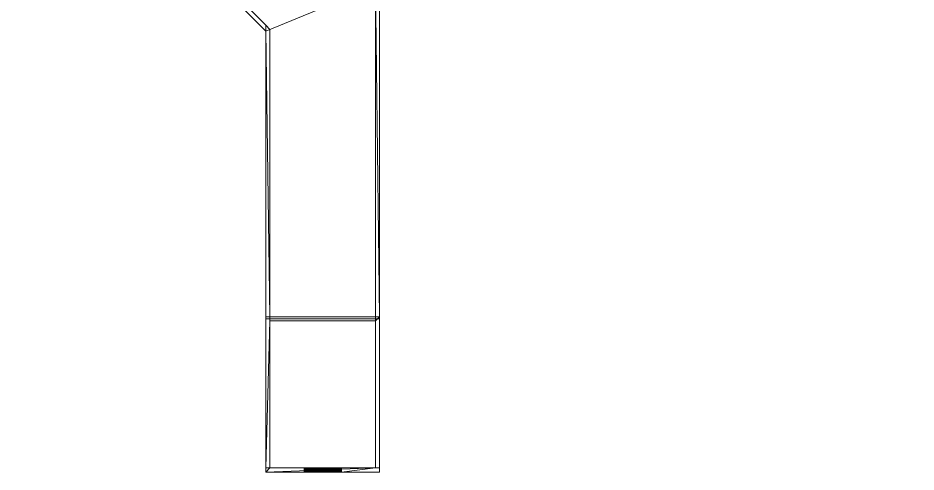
# Model space of a CAD drawing. Header units: metres. Extents: x -150801 to 1016817, y -66838 to 268038.
# Drawn here: x -150801 to -107466, y 126325 to 148219 of the extents above; entities that cross this region are included whole.
import ezdxf

# ---------------------------------------------------------------- set-up
doc = ezdxf.new("R2010")
doc.units = ezdxf.units.M
for name, color, linetype, lineweight in [('A-DOOR', 31, 'Continuous', 9), ('A-DOOR-FRAM', 31, 'Continuous', 9), ('A-FLOR', 192, 'Continuous', 9), ('A-WALL', 113, 'Continuous', 9)]:
    doc.layers.add(name, color=color, linetype=linetype, lineweight=lineweight)

# ---------------------------------------------------------------- blocks, each defined once
blk = doc.blocks.new('M_Door-Passage-Double-Flush - 1700 x 2000mm-369312-_3D_')
at = {"layer": 'A-DOOR'}
mesh = blk.add_polyface(dxfattribs=at)
corners = [(1.5875, 82.95, 2000), (850, 82.95, 2000), (850, 82.95), (1.5875, 82.95), (-1.5875, 82.95), (-850, 82.95), (-850, 82.95, 2000), (-1.5875, 82.95, 2000)]
mesh.append_faces([[corners[k] for k in face] for face in [(2, 3, 0, 1), (7, 4, 5, 6)]])
mesh = blk.add_polyface(dxfattribs=at)
corners = [(-850, 36.35, 2000), (-1.5875, 36.35, 2000), (-1.5875, 82.95, 2000), (-850, 82.95, 2000)]
mesh.append_faces([[corners[k] for k in face] for face in [(0, 1, 2, 3)]])
mesh = blk.add_polyface(dxfattribs=at)
corners = [(-850, 36.35), (-850, 36.35, 2000), (-850, 82.95, 2000), (-850, 82.95)]
mesh.append_faces([[corners[k] for k in face] for face in [(3, 0, 1, 2)]])
mesh = blk.add_polyface(dxfattribs=at)
corners = [(-1.5875, 36.35), (-850, 36.35), (-850, 82.95), (-1.5875, 82.95)]
mesh.append_faces([[corners[k] for k in face] for face in [(0, 1, 2, 3)]])
mesh = blk.add_polyface(dxfattribs=at)
corners = [(1.5875, 36.35, 2000), (1.5875, 36.35), (850, 36.35), (850, 36.35, 2000), (-1.5875, 36.35), (-1.5875, 36.35, 2000), (-850, 36.35, 2000), (-850, 36.35)]
mesh.append_faces([[corners[k] for k in face] for face in [(3, 0, 1, 2), (4, 5, 6, 7)]])
mesh = blk.add_polyface(dxfattribs=at)
corners = [(-1.5875, 36.35, 2000), (-1.5875, 36.35), (-1.5875, 82.95), (-1.5875, 82.95, 2000)]
mesh.append_faces([[corners[k] for k in face] for face in [(3, 0, 1, 2)]])
mesh = blk.add_polyface(dxfattribs=at)
corners = [(1.5875, 36.35), (1.5875, 36.35, 2000), (1.5875, 82.95, 2000), (1.5875, 82.95)]
mesh.append_faces([[corners[k] for k in face] for face in [(3, 0, 1, 2)]])
mesh = blk.add_polyface(dxfattribs=at)
corners = [(850, 36.35), (1.5875, 36.35), (1.5875, 82.95), (850, 82.95)]
mesh.append_faces([[corners[k] for k in face] for face in [(0, 1, 2, 3)]])
mesh = blk.add_polyface(dxfattribs=at)
corners = [(1.5875, 36.35, 2000), (850, 36.35, 2000), (850, 82.95, 2000), (1.5875, 82.95, 2000)]
mesh.append_faces([[corners[k] for k in face] for face in [(0, 1, 2, 3)]])
mesh = blk.add_polyface(dxfattribs=at)
corners = [(850, 36.35, 2000), (850, 36.35), (850, 82.95), (850, 82.95, 2000)]
mesh.append_faces([[corners[k] for k in face] for face in [(3, 0, 1, 2)]])
at = {"layer": 'A-DOOR-FRAM'}
mesh = blk.add_polyface(dxfattribs=at)
corners = [(900, 81.35), (850, 81.35), (850, 81.35, 2000), (-850, 81.35, 2000), (-850, 81.35), (-900, 81.35), (-900, 81.35, 2100), (900, 81.35, 2100)]
mesh.append_faces([[corners[k] for k in face] for face in [(2, 3, 6, 7)]], dxfattribs={"vtx1": -1, "vtx3": -1})
mesh.append_faces([[corners[k] for k in face] for face in [(0, 1, 2, 7)]], dxfattribs={"vtx2": -1})
mesh.append_faces([[corners[k] for k in face] for face in [(3, 4, 5, 6)]], dxfattribs={"vtx3": -1})
mesh = blk.add_polyface(dxfattribs=at)
corners = [(-900, 81.35), (-850, 81.35), (-850, 31.5875), (-834.125, 31.5875), (-834.125, -19.4375), (-850, -19.4375), (-850, -68.65), (-900, -68.65)]
mesh.append_faces([[corners[k] for k in face] for face in [(2, 7, 0, 1), (7, 5, 6)]], dxfattribs={"vtx0": -1})
mesh.append_faces([[corners[k] for k in face] for face in [(4, 5, 3)]], dxfattribs={"vtx1": -1})
mesh.append_faces([[corners[k] for k in face] for face in [(2, 3, 5, 7)]], dxfattribs={"vtx1": -1, "vtx2": -1, "vtx3": -1})
mesh = blk.add_polyface(dxfattribs=at)
corners = [(-900, 81.35, 2100), (-900, 81.35), (-900, -68.65), (-900, -68.65, 2100)]
mesh.append_faces([[corners[k] for k in face] for face in [(2, 3, 0, 1)]])
mesh = blk.add_polyface(dxfattribs=at)
corners = [(900, -68.65, 2100), (900, 81.35, 2100), (-900, 81.35, 2100), (-900, -68.65, 2100)]
mesh.append_faces([[corners[k] for k in face] for face in [(3, 0, 1, 2)]])
mesh = blk.add_polyface(dxfattribs=at)
corners = [(850, 81.35, 2000), (850, 31.5875, 2000), (-850, 31.5875, 2000), (-850, 81.35, 2000)]
mesh.append_faces([[corners[k] for k in face] for face in [(3, 0, 1, 2)]])
mesh = blk.add_polyface(dxfattribs=at)
corners = [(-850, 81.35), (-850, 81.35, 2000), (-850, 31.5875, 2000), (-850, 31.5875)]
mesh.append_faces([[corners[k] for k in face] for face in [(0, 1, 2, 3)]])
mesh = blk.add_polyface(dxfattribs=at)
corners = [(850, 31.5875), (834.125, 31.5875), (834.125, 31.5875, 1984.125), (-834.125, 31.5875, 1984.125), (-834.125, 31.5875), (-850, 31.5875), (-850, 31.5875, 2000), (850, 31.5875, 2000)]
mesh.append_faces([[corners[k] for k in face] for face in [(2, 3, 6, 7)]], dxfattribs={"vtx1": -1, "vtx3": -1})
mesh.append_faces([[corners[k] for k in face] for face in [(0, 1, 2, 7)]], dxfattribs={"vtx2": -1})
mesh.append_faces([[corners[k] for k in face] for face in [(3, 4, 5, 6)]], dxfattribs={"vtx3": -1})
mesh = blk.add_polyface(dxfattribs=at)
corners = [(834.125, -19.4375, 1984.125), (-834.125, -19.4375, 1984.125), (-834.125, 31.5875, 1984.125), (834.125, 31.5875, 1984.125)]
mesh.append_faces([[corners[k] for k in face] for face in [(2, 3, 0, 1)]])
mesh = blk.add_polyface(dxfattribs=at)
corners = [(-834.125, -19.4375, 1984.125), (-834.125, -19.4375), (-834.125, 31.5875), (-834.125, 31.5875, 1984.125)]
mesh.append_faces([[corners[k] for k in face] for face in [(2, 3, 0, 1)]])
mesh = blk.add_polyface(dxfattribs=at)
corners = [(850, 31.5875), (850, 81.35), (900, 81.35), (900, -68.65), (850, -68.65), (850, -19.4375), (834.125, -19.4375), (834.125, 31.5875)]
mesh.append_faces([[corners[k] for k in face] for face in [(7, 5, 6)]], dxfattribs={"vtx0": -1})
mesh.append_faces([[corners[k] for k in face] for face in [(5, 7, 0, 3)]], dxfattribs={"vtx0": -1, "vtx2": -1, "vtx3": -1})
mesh.append_faces([[corners[k] for k in face] for face in [(2, 3, 0, 1), (4, 5, 3)]], dxfattribs={"vtx1": -1})
mesh = blk.add_polyface(dxfattribs=at)
corners = [(834.125, 31.5875), (834.125, -19.4375), (834.125, -19.4375, 1984.125), (834.125, 31.5875, 1984.125)]
mesh.append_faces([[corners[k] for k in face] for face in [(3, 0, 1, 2)]])
mesh = blk.add_polyface(dxfattribs=at)
corners = [(850, 81.35), (850, 31.5875), (850, 31.5875, 2000), (850, 81.35, 2000)]
mesh.append_faces([[corners[k] for k in face] for face in [(0, 1, 2, 3)]])
mesh = blk.add_polyface(dxfattribs=at)
corners = [(900, -68.65), (900, 81.35), (900, 81.35, 2100), (900, -68.65, 2100)]
mesh.append_faces([[corners[k] for k in face] for face in [(3, 0, 1, 2)]])
mesh = blk.add_polyface(dxfattribs=at)
corners = [(850, -68.65), (900, -68.65), (900, -68.65, 2100), (-900, -68.65, 2100), (-900, -68.65), (-850, -68.65), (-850, -68.65, 2000), (850, -68.65, 2000)]
mesh.append_faces([[corners[k] for k in face] for face in [(6, 7, 2, 3)]], dxfattribs={"vtx1": -1, "vtx3": -1})
mesh.append_faces([[corners[k] for k in face] for face in [(4, 5, 6, 3)]], dxfattribs={"vtx2": -1})
mesh.append_faces([[corners[k] for k in face] for face in [(7, 0, 1, 2)]], dxfattribs={"vtx3": -1})
mesh = blk.add_polyface(dxfattribs=at)
corners = [(834.125, -19.4375), (850, -19.4375), (850, -19.4375, 2000), (-850, -19.4375, 2000), (-850, -19.4375), (-834.125, -19.4375), (-834.125, -19.4375, 1984.125), (834.125, -19.4375, 1984.125)]
mesh.append_faces([[corners[k] for k in face] for face in [(6, 7, 2, 3)]], dxfattribs={"vtx1": -1, "vtx3": -1})
mesh.append_faces([[corners[k] for k in face] for face in [(4, 5, 6, 3)]], dxfattribs={"vtx2": -1})
mesh.append_faces([[corners[k] for k in face] for face in [(7, 0, 1, 2)]], dxfattribs={"vtx3": -1})
mesh = blk.add_polyface(dxfattribs=at)
corners = [(850, -68.65, 2000), (-850, -68.65, 2000), (-850, -19.4375, 2000), (850, -19.4375, 2000)]
mesh.append_faces([[corners[k] for k in face] for face in [(3, 0, 1, 2)]])
mesh = blk.add_polyface(dxfattribs=at)
corners = [(-850, -68.65, 2000), (-850, -68.65), (-850, -19.4375), (-850, -19.4375, 2000)]
mesh.append_faces([[corners[k] for k in face] for face in [(3, 0, 1, 2)]])
mesh = blk.add_polyface(dxfattribs=at)
corners = [(850, -19.4375), (850, -68.65), (850, -68.65, 2000), (850, -19.4375, 2000)]
mesh.append_faces([[corners[k] for k in face] for face in [(3, 0, 1, 2)]])

msp = doc.modelspace()

# ---------------------------------------------------------------- block references
at = {"layer": 'A-DOOR-FRAM', "rotation": 180}
msp.add_blockref('M_Door-Passage-Double-Flush - 1700 x 2000mm-369312-_3D_', (-136090, 126431, 1290000), dxfattribs=at)

# ---------------------------------------------------------------- meshes
at = {"layer": 'A-FLOR'}
mesh = msp.add_polyface(dxfattribs=at)
corners = [(-76116, 148251, 1289530), (-81577, 148251, 1289530), (-81577, 150554, 1289530), (-69681, 162450, 1289530), (-69681, 163346, 1289530), (-71771, 163346, 1289530), (-71771, 161056, 1289530), (-77261, 161056, 1289530), (-77261, 169356, 1289530), (-71771, 169356, 1289530), (-71771, 167146, 1289530), (-69681, 167146, 1289530), (-69681, 188191, 1289530), (-72966, 191476, 1289530), (-142138, 191476, 1289530), (-145311, 188303, 1289530), (-145311, 172771, 1289530), (-143221, 172771, 1289530), (-143221, 175381, 1289530), (-137731, 175381, 1289530), (-137731, 167081, 1289530), (-143221, 167081, 1289530), (-143221, 169081, 1289530), (-145311, 169081, 1289530), (-145311, 161813, 1289530), (-133355, 149856, 1289530), (-133355, 126325, 1289530), (-138845, 126325, 1289530), (-138845, 147582, 1289530), (-150801, 159539, 1289530), (-150801, 190758, 1289530), (-144334, 196921, 1289530), (-117980, 196921, 1289530), (-117980, 198873, 1289530), (-115490, 198873, 1289530), (-115490, 196921, 1289530), (-100560, 196921, 1289530), (-100560, 198873, 1289530), (-98160, 198873, 1289530), (-98160, 196921, 1289530), (-70833, 196921, 1289530), (-64130, 190533, 1289530), (-64130, 160237, 1289530)]
mesh.append_faces([[corners[k] for k in face] for face in [(7, 5, 6), (10, 8, 9)]], dxfattribs={"vtx0": -1})
mesh.append_faces([[corners[k] for k in face] for face in [(22, 17, 20, 21)]], dxfattribs={"vtx0": -1, "vtx1": -1})
mesh.append_faces([[corners[k] for k in face] for face in [(8, 10, 5, 7)]], dxfattribs={"vtx0": -1, "vtx1": -1, "vtx2": -1})
mesh.append_faces([[corners[k] for k in face] for face in [(13, 36, 39, 40)]], dxfattribs={"vtx0": -1, "vtx1": -1, "vtx3": -1})
mesh.append_faces([[corners[k] for k in face] for face in [(3, 42, 0, 2), (13, 40, 41, 12), (36, 13, 14, 35), (17, 22, 23, 16), (30, 15, 16, 29)]], dxfattribs={"vtx0": -1, "vtx2": -1})
mesh.append_faces([[corners[k] for k in face] for face in [(42, 3, 4, 11), (14, 31, 32, 35)]], dxfattribs={"vtx0": -1, "vtx2": -1, "vtx3": -1})
mesh.append_faces([[corners[k] for k in face] for face in [(19, 20, 17, 18)]], dxfattribs={"vtx1": -1})
mesh.append_faces([[corners[k] for k in face] for face in [(23, 24, 29, 16)]], dxfattribs={"vtx1": -1, "vtx2": -1, "vtx3": -1})
mesh.append_faces([[corners[k] for k in face] for face in [(4, 5, 10, 11), (11, 12, 41, 42), (24, 25, 28, 29), (30, 31, 14, 15)]], dxfattribs={"vtx1": -1, "vtx3": -1})
mesh.append_faces([[corners[k] for k in face] for face in [(0, 1, 2), (37, 38, 39, 36), (26, 27, 28, 25)]], dxfattribs={"vtx2": -1})
mesh.append_faces([[corners[k] for k in face] for face in [(32, 33, 34, 35)]], dxfattribs={"vtx3": -1})
mesh = msp.add_polyface(dxfattribs=at)
corners = [(-76116, 148251, 1290000), (-64130, 160237, 1290000), (-64130, 190533, 1290000), (-70833, 196921, 1290000), (-98160, 196921, 1290000), (-98160, 198873, 1290000), (-100560, 198873, 1290000), (-100560, 196921, 1290000), (-115490, 196921, 1290000), (-115490, 198873, 1290000), (-117980, 198873, 1290000), (-117980, 196921, 1290000), (-144334, 196921, 1290000), (-150801, 190758, 1290000), (-150801, 159539, 1290000), (-138845, 147582, 1290000), (-138845, 126325, 1290000), (-133355, 126325, 1290000), (-133355, 149856, 1290000), (-145311, 161813, 1290000), (-145311, 169081, 1290000), (-143221, 169081, 1290000), (-143221, 167081, 1290000), (-137731, 167081, 1290000), (-137731, 175381, 1290000), (-143221, 175381, 1290000), (-143221, 172771, 1290000), (-145311, 172771, 1290000), (-145311, 188303, 1290000), (-142138, 191476, 1290000), (-72966, 191476, 1290000), (-69681, 188191, 1290000), (-69681, 167146, 1290000), (-71771, 167146, 1290000), (-71771, 169356, 1290000), (-77261, 169356, 1290000), (-77261, 161056, 1290000), (-71771, 161056, 1290000), (-71771, 163346, 1290000), (-69681, 163346, 1290000), (-69681, 162450, 1290000), (-81577, 150554, 1290000), (-81577, 148251, 1290000)]
mesh.append_faces([[corners[k] for k in face] for face in [(26, 23, 24, 25)]], dxfattribs={"vtx0": -1})
mesh.append_faces([[corners[k] for k in face] for face in [(35, 38, 33, 34)]], dxfattribs={"vtx0": -1, "vtx1": -1})
mesh.append_faces([[corners[k] for k in face] for face in [(4, 7, 30)]], dxfattribs={"vtx0": -1, "vtx1": -1, "vtx2": -1})
mesh.append_faces([[corners[k] for k in face] for face in [(29, 8, 11, 12)]], dxfattribs={"vtx0": -1, "vtx1": -1, "vtx3": -1})
mesh.append_faces([[corners[k] for k in face] for face in [(19, 14, 15, 18), (29, 12, 13, 28), (40, 0, 1), (39, 32, 33, 38), (32, 1, 2, 31), (2, 30, 31)]], dxfattribs={"vtx0": -1, "vtx2": -1})
mesh.append_faces([[corners[k] for k in face] for face in [(14, 19, 20, 27)]], dxfattribs={"vtx0": -1, "vtx2": -1, "vtx3": -1})
mesh.append_faces([[corners[k] for k in face] for face in [(3, 4, 30, 2)]], dxfattribs={"vtx1": -1, "vtx2": -1})
mesh.append_faces([[corners[k] for k in face] for face in [(39, 40, 1, 32)]], dxfattribs={"vtx1": -1, "vtx2": -1, "vtx3": -1})
mesh.append_faces([[corners[k] for k in face] for face in [(20, 21, 26, 27), (27, 28, 13, 14), (7, 8, 29, 30)]], dxfattribs={"vtx1": -1, "vtx3": -1})
mesh.append_faces([[corners[k] for k in face] for face in [(9, 10, 11, 8), (41, 42, 0, 40), (36, 37, 38, 35)]], dxfattribs={"vtx2": -1})
mesh.append_faces([[corners[k] for k in face] for face in [(21, 22, 23, 26)]], dxfattribs={"vtx2": -1, "vtx3": -1})
mesh.append_faces([[corners[k] for k in face] for face in [(15, 16, 17, 18), (4, 5, 6, 7)]], dxfattribs={"vtx3": -1})
mesh = msp.add_polyface(dxfattribs=at)
corners = [(-150801, 159539, 1289530), (-138845, 147582, 1289530), (-138845, 147582, 1290000), (-150801, 159539, 1290000)]
mesh.append_faces([[corners[k] for k in face] for face in [(0, 1, 2, 3)]])
mesh = msp.add_polyface(dxfattribs=at)
corners = [(-133355, 126325, 1289530), (-133355, 149856, 1289530), (-133355, 149856, 1290000), (-133355, 126325, 1290000)]
mesh.append_faces([[corners[k] for k in face] for face in [(0, 1, 2, 3)]])
mesh = msp.add_polyface(dxfattribs=at)
corners = [(-138845, 147582, 1289530), (-138845, 126325, 1289530), (-138845, 126325, 1290000), (-138845, 147582, 1290000)]
mesh.append_faces([[corners[k] for k in face] for face in [(0, 1, 2, 3)]])
mesh = msp.add_polyface(dxfattribs=at)
corners = [(-138845, 126325, 1289530), (-133355, 126325, 1289530), (-133355, 126325, 1290000), (-138845, 126325, 1290000)]
mesh.append_faces([[corners[k] for k in face] for face in [(0, 1, 2, 3)]])
at = {"layer": 'A-WALL'}
mesh = msp.add_polyface(dxfattribs=at)
corners = [(-138845, 147865, 1290000), (-150601, 159622, 1290000), (-150801, 159822, 1290000), (-150801, 159822, 1294000), (-150601, 159622, 1294000), (-138845, 147865, 1294000)]
mesh.append_faces([[corners[k] for k in face] for face in [(5, 0, 1, 4), (2, 3, 4, 1)]], dxfattribs={"vtx2": -1})
mesh = msp.add_polyface(dxfattribs=at)
corners = [(-150801, 159822, 1290000), (-150601, 159622, 1290000), (-138845, 147865, 1290000), (-138845, 147582, 1290000), (-150801, 159539, 1290000)]
mesh.append_faces([[corners[k] for k in face] for face in [(4, 1, 2, 3), (1, 4, 0)]], dxfattribs={"vtx0": -1})
mesh = msp.add_polyface(dxfattribs=at)
corners = [(-138845, 147865, 1294000), (-150601, 159622, 1294000), (-150801, 159822, 1294000), (-150801, 159539, 1294000), (-138845, 147582, 1294000)]
mesh.append_faces([[corners[k] for k in face] for face in [(3, 1, 2)]], dxfattribs={"vtx0": -1})
mesh.append_faces([[corners[k] for k in face] for face in [(3, 4, 0, 1)]], dxfattribs={"vtx3": -1})
mesh = msp.add_polyface(dxfattribs=at)
corners = [(-138845, 147582, 1290000), (-138845, 147582, 1294000), (-150801, 159539, 1294000), (-150801, 159539, 1290000)]
mesh.append_faces([[corners[k] for k in face] for face in [(2, 3, 0, 1)]])
mesh = msp.add_polyface(dxfattribs=at)
corners = [(-133555, 133715, 1290000), (-133555, 133715, 1294000), (-133555, 133815, 1294000), (-133555, 149774, 1294000), (-133555, 150056, 1294000), (-133555, 150056, 1290000), (-133555, 149774, 1290000)]
mesh.append_faces([[corners[k] for k in face] for face in [(2, 6, 0, 1)]], dxfattribs={"vtx0": -1})
mesh.append_faces([[corners[k] for k in face] for face in [(6, 2, 3)]], dxfattribs={"vtx0": -1, "vtx2": -1})
mesh.append_faces([[corners[k] for k in face] for face in [(3, 4, 5, 6)]], dxfattribs={"vtx3": -1})
mesh = msp.add_polyface(dxfattribs=at)
corners = [(-133355, 149856, 1290000), (-133355, 133715, 1290000), (-133555, 133715, 1290000), (-133555, 149774, 1290000), (-133555, 150056, 1290000)]
mesh.append_faces([[corners[k] for k in face] for face in [(3, 0, 1, 2)]], dxfattribs={"vtx0": -1})
mesh.append_faces([[corners[k] for k in face] for face in [(3, 4, 0)]], dxfattribs={"vtx2": -1})
mesh = msp.add_polyface(dxfattribs=at)
corners = [(-133355, 133715, 1294000), (-133355, 133815, 1294000), (-133355, 149856, 1294000), (-133555, 150056, 1294000), (-133555, 149774, 1294000), (-133555, 133815, 1294000), (-133555, 133715, 1294000)]
mesh.append_faces([[corners[k] for k in face] for face in [(4, 1, 2, 3)]], dxfattribs={"vtx0": -1})
mesh.append_faces([[corners[k] for k in face] for face in [(0, 1, 5, 6)]], dxfattribs={"vtx1": -1})
mesh.append_faces([[corners[k] for k in face] for face in [(4, 5, 1)]], dxfattribs={"vtx1": -1, "vtx2": -1})
mesh = msp.add_polyface(dxfattribs=at)
corners = [(-133355, 133715, 1290000), (-133355, 149856, 1290000), (-133355, 149856, 1294000), (-133355, 133815, 1294000), (-133355, 133715, 1294000)]
mesh.append_faces([[corners[k] for k in face] for face in [(4, 0, 3)]], dxfattribs={"vtx1": -1})
mesh.append_faces([[corners[k] for k in face] for face in [(1, 2, 3, 0)]], dxfattribs={"vtx2": -1})
mesh = msp.add_polyface(dxfattribs=at)
corners = [(-138845, 133715, 1290000), (-138845, 133715, 1294000), (-138845, 133815, 1294000), (-138845, 147582, 1294000), (-138845, 147865, 1294000), (-138845, 147865, 1290000), (-138845, 147582, 1290000)]
mesh.append_faces([[corners[k] for k in face] for face in [(2, 6, 0, 1)]], dxfattribs={"vtx0": -1})
mesh.append_faces([[corners[k] for k in face] for face in [(6, 2, 3)]], dxfattribs={"vtx0": -1, "vtx2": -1})
mesh.append_faces([[corners[k] for k in face] for face in [(3, 4, 5, 6)]], dxfattribs={"vtx3": -1})
mesh = msp.add_polyface(dxfattribs=at)
corners = [(-138645, 147665, 1290000), (-138645, 133715, 1290000), (-138845, 133715, 1290000), (-138845, 147582, 1290000), (-138845, 147865, 1290000)]
mesh.append_faces([[corners[k] for k in face] for face in [(3, 0, 1, 2)]], dxfattribs={"vtx0": -1})
mesh.append_faces([[corners[k] for k in face] for face in [(3, 4, 0)]], dxfattribs={"vtx2": -1})
mesh = msp.add_polyface(dxfattribs=at)
corners = [(-138645, 133715, 1294000), (-138645, 133815, 1294000), (-138645, 147665, 1294000), (-138845, 147865, 1294000), (-138845, 147582, 1294000), (-138845, 133815, 1294000), (-138845, 133715, 1294000)]
mesh.append_faces([[corners[k] for k in face] for face in [(4, 1, 2, 3)]], dxfattribs={"vtx0": -1})
mesh.append_faces([[corners[k] for k in face] for face in [(0, 1, 5, 6)]], dxfattribs={"vtx1": -1})
mesh.append_faces([[corners[k] for k in face] for face in [(4, 5, 1)]], dxfattribs={"vtx1": -1, "vtx2": -1})
mesh = msp.add_polyface(dxfattribs=at)
corners = [(-138645, 147665, 1294000), (-138645, 147665, 1290000), (-138845, 147865, 1290000), (-138845, 147865, 1294000)]
mesh.append_faces([[corners[k] for k in face] for face in [(0, 1, 2, 3)]])
mesh = msp.add_polyface(dxfattribs=at)
corners = [(-138845, 147865, 1290000), (-138845, 147865, 1294000), (-138845, 147582, 1294000), (-138845, 147582, 1290000)]
mesh.append_faces([[corners[k] for k in face] for face in [(3, 0, 1, 2)]])
mesh = msp.add_polyface(dxfattribs=at)
corners = [(-138645, 133715, 1290000), (-138645, 147665, 1290000), (-138645, 147665, 1294000), (-138645, 133815, 1294000), (-138645, 133715, 1294000)]
mesh.append_faces([[corners[k] for k in face] for face in [(4, 0, 3)]], dxfattribs={"vtx1": -1})
mesh.append_faces([[corners[k] for k in face] for face in [(1, 2, 3, 0)]], dxfattribs={"vtx2": -1})
mesh = msp.add_polyface(dxfattribs=at)
corners = [(-138845, 126525, 1290000), (-138845, 126525, 1295000), (-138845, 133815, 1295000), (-138845, 133815, 1294000), (-138845, 133715, 1294000), (-138845, 133715, 1290000)]
mesh.append_faces([[corners[k] for k in face] for face in [(0, 1, 4, 5)]], dxfattribs={"vtx1": -1})
mesh.append_faces([[corners[k] for k in face] for face in [(2, 3, 4, 1)]], dxfattribs={"vtx2": -1})
mesh = msp.add_polyface(dxfattribs=at)
corners = [(-138645, 126525, 1295000), (-138645, 133615, 1295000), (-138645, 133815, 1295000), (-138845, 133815, 1295000), (-138845, 126525, 1295000)]
mesh.append_faces([[corners[k] for k in face] for face in [(1, 4, 0)]], dxfattribs={"vtx0": -1})
mesh.append_faces([[corners[k] for k in face] for face in [(3, 4, 1, 2)]], dxfattribs={"vtx1": -1})
mesh = msp.add_polyface(dxfattribs=at)
corners = [(-138845, 133815, 1294000), (-138645, 133815, 1294000), (-138645, 133715, 1294000), (-138845, 133715, 1294000)]
mesh.append_faces([[corners[k] for k in face] for face in [(2, 3, 0, 1)]])
mesh = msp.add_polyface(dxfattribs=at)
corners = [(-138645, 133815, 1295000), (-138645, 133815, 1294000), (-138845, 133815, 1294000), (-138845, 133815, 1295000)]
mesh.append_faces([[corners[k] for k in face] for face in [(0, 1, 2, 3)]])
mesh = msp.add_polyface(dxfattribs=at)
corners = [(-138645, 133715, 1290000), (-138645, 126525, 1290000), (-138845, 126525, 1290000), (-138845, 133715, 1290000)]
mesh.append_faces([[corners[k] for k in face] for face in [(0, 1, 2, 3)]])
mesh = msp.add_polyface(dxfattribs=at)
corners = [(-138645, 133715, 1294000), (-138645, 133715, 1290000), (-138845, 133715, 1290000), (-138845, 133715, 1294000)]
mesh.append_faces([[corners[k] for k in face] for face in [(0, 1, 2, 3)]])
mesh = msp.add_polyface(dxfattribs=at)
corners = [(-138645, 133715, 1290000), (-138645, 133715, 1294000), (-138845, 133715, 1294000), (-138845, 133715, 1290000)]
mesh.append_faces([[corners[k] for k in face] for face in [(0, 1, 2, 3)]])
mesh = msp.add_polyface(dxfattribs=at)
corners = [(-138645, 126525, 1290000), (-138645, 133715, 1290000), (-138645, 133715, 1294000), (-138645, 133815, 1294000), (-138645, 133815, 1295000), (-138645, 133615, 1295000), (-138645, 126525, 1295000)]
mesh.append_faces([[corners[k] for k in face] for face in [(2, 5, 6, 0)]], dxfattribs={"vtx0": -1, "vtx3": -1})
mesh.append_faces([[corners[k] for k in face] for face in [(1, 2, 0)]], dxfattribs={"vtx1": -1})
mesh.append_faces([[corners[k] for k in face] for face in [(2, 3, 4, 5)]], dxfattribs={"vtx3": -1})
mesh = msp.add_polyface(dxfattribs=at)
corners = [(-138645, 133815, 1294000), (-138645, 133815, 1295000), (-133555, 133815, 1295000), (-133555, 133815, 1294000)]
mesh.append_faces([[corners[k] for k in face] for face in [(1, 2, 3, 0)]])
mesh = msp.add_polyface(dxfattribs=at)
corners = [(-133555, 133615, 1294000), (-138645, 133615, 1294000), (-138645, 133715, 1294000), (-138645, 133815, 1294000), (-133555, 133815, 1294000), (-133555, 133715, 1294000)]
mesh.append_faces([[corners[k] for k in face] for face in [(2, 5, 0, 1)]], dxfattribs={"vtx0": -1})
mesh.append_faces([[corners[k] for k in face] for face in [(2, 3, 4, 5)]], dxfattribs={"vtx3": -1})
mesh = msp.add_polyface(dxfattribs=at)
corners = [(-138645, 133615, 1295000), (-133555, 133615, 1295000), (-133555, 133815, 1295000), (-138645, 133815, 1295000)]
mesh.append_faces([[corners[k] for k in face] for face in [(0, 1, 2, 3)]])
mesh = msp.add_polyface(dxfattribs=at)
corners = [(-138645, 133615, 1294000), (-138645, 133615, 1295000), (-138645, 133815, 1295000), (-138645, 133815, 1294000), (-138645, 133715, 1294000)]
mesh.append_faces([[corners[k] for k in face] for face in [(2, 3, 4)]], dxfattribs={"vtx2": -1})
mesh.append_faces([[corners[k] for k in face] for face in [(4, 0, 1, 2)]], dxfattribs={"vtx3": -1})
mesh = msp.add_polyface(dxfattribs=at)
corners = [(-138645, 133615, 1294000), (-133555, 133615, 1294000), (-133555, 133615, 1295000), (-138645, 133615, 1295000)]
mesh.append_faces([[corners[k] for k in face] for face in [(2, 3, 0, 1)]])
mesh = msp.add_polyface(dxfattribs=at)
corners = [(-133555, 133715, 1290000), (-133555, 126525, 1290000), (-133555, 126525, 1295000), (-133555, 133615, 1295000), (-133555, 133815, 1295000), (-133555, 133815, 1294000), (-133555, 133715, 1294000)]
mesh.append_faces([[corners[k] for k in face] for face in [(6, 4, 5)]], dxfattribs={"vtx0": -1})
mesh.append_faces([[corners[k] for k in face] for face in [(6, 2, 3, 4)]], dxfattribs={"vtx0": -1, "vtx3": -1})
mesh.append_faces([[corners[k] for k in face] for face in [(1, 2, 6, 0)]], dxfattribs={"vtx1": -1})
mesh = msp.add_polyface(dxfattribs=at)
corners = [(-133555, 133815, 1295000), (-133555, 133615, 1295000), (-133555, 126525, 1295000), (-133355, 126525, 1295000), (-133355, 133815, 1295000)]
mesh.append_faces([[corners[k] for k in face] for face in [(1, 4, 0)]], dxfattribs={"vtx0": -1})
mesh.append_faces([[corners[k] for k in face] for face in [(3, 4, 1, 2)]], dxfattribs={"vtx1": -1})
mesh = msp.add_polyface(dxfattribs=at)
corners = [(-133555, 133815, 1294000), (-133355, 133815, 1294000), (-133355, 133715, 1294000), (-133555, 133715, 1294000)]
mesh.append_faces([[corners[k] for k in face] for face in [(2, 3, 0, 1)]])
mesh = msp.add_polyface(dxfattribs=at)
corners = [(-133555, 133815, 1294000), (-133555, 133815, 1295000), (-133355, 133815, 1295000), (-133355, 133815, 1294000)]
mesh.append_faces([[corners[k] for k in face] for face in [(2, 3, 0, 1)]])
mesh = msp.add_polyface(dxfattribs=at)
corners = [(-133555, 133615, 1295000), (-133555, 133615, 1294000), (-133555, 133715, 1294000), (-133555, 133815, 1294000), (-133555, 133815, 1295000)]
mesh.append_faces([[corners[k] for k in face] for face in [(0, 1, 2)]], dxfattribs={"vtx2": -1})
mesh.append_faces([[corners[k] for k in face] for face in [(2, 3, 4, 0)]], dxfattribs={"vtx3": -1})
mesh = msp.add_polyface(dxfattribs=at)
corners = [(-133555, 126525, 1290000), (-133555, 133715, 1290000), (-133355, 133715, 1290000), (-133355, 126525, 1290000)]
mesh.append_faces([[corners[k] for k in face] for face in [(3, 0, 1, 2)]])
mesh = msp.add_polyface(dxfattribs=at)
corners = [(-133555, 133715, 1290000), (-133555, 133715, 1294000), (-133355, 133715, 1294000), (-133355, 133715, 1290000)]
mesh.append_faces([[corners[k] for k in face] for face in [(0, 1, 2, 3)]])
mesh = msp.add_polyface(dxfattribs=at)
corners = [(-133355, 133715, 1290000), (-133355, 133715, 1294000), (-133555, 133715, 1294000), (-133555, 133715, 1290000)]
mesh.append_faces([[corners[k] for k in face] for face in [(0, 1, 2, 3)]])
mesh = msp.add_polyface(dxfattribs=at)
corners = [(-133355, 133715, 1290000), (-133355, 133715, 1294000), (-133355, 133815, 1294000), (-133355, 133815, 1295000), (-133355, 126525, 1295000), (-133355, 126525, 1290000)]
mesh.append_faces([[corners[k] for k in face] for face in [(1, 4, 5, 0)]], dxfattribs={"vtx0": -1})
mesh.append_faces([[corners[k] for k in face] for face in [(3, 4, 1, 2)]], dxfattribs={"vtx1": -1})
mesh = msp.add_polyface(dxfattribs=at)
corners = [(-138845, 126525, 1295000), (-138645, 126525, 1295000), (-133555, 126525, 1295000), (-133355, 126525, 1295000), (-133355, 126525, 1290000), (-133555, 126525, 1290000), (-135190, 126525, 1290000), (-135190, 126525, 1292100), (-136990, 126525, 1292100), (-136990, 126525, 1290000), (-138645, 126525, 1290000), (-138845, 126525, 1290000)]
mesh.append_faces([[corners[k] for k in face] for face in [(7, 4, 5, 6)]], dxfattribs={"vtx0": -1})
mesh.append_faces([[corners[k] for k in face] for face in [(2, 7, 8, 1)]], dxfattribs={"vtx0": -1, "vtx2": -1})
mesh.append_faces([[corners[k] for k in face] for face in [(7, 2, 3, 4)]], dxfattribs={"vtx0": -1, "vtx3": -1})
mesh.append_faces([[corners[k] for k in face] for face in [(0, 1, 8, 11)]], dxfattribs={"vtx1": -1, "vtx2": -1})
mesh.append_faces([[corners[k] for k in face] for face in [(8, 9, 10, 11)]], dxfattribs={"vtx3": -1})
mesh = msp.add_polyface(dxfattribs=at)
corners = [(-138845, 126325, 1290000), (-138845, 126525, 1290000), (-138645, 126525, 1290000), (-136990, 126525, 1290000), (-136990, 126325, 1290000), (-133355, 126525, 1290000), (-133355, 126325, 1290000), (-135190, 126325, 1290000), (-135190, 126525, 1290000), (-133555, 126525, 1290000)]
mesh.append_faces([[corners[k] for k in face] for face in [(2, 0, 1), (9, 7, 8)]], dxfattribs={"vtx0": -1})
mesh.append_faces([[corners[k] for k in face] for face in [(4, 0, 2, 3), (6, 7, 9, 5)]], dxfattribs={"vtx1": -1})
mesh = msp.add_polyface(dxfattribs=at)
corners = [(-138845, 126325, 1295000), (-133355, 126325, 1295000), (-133355, 126525, 1295000), (-133555, 126525, 1295000), (-138645, 126525, 1295000), (-138845, 126525, 1295000)]
mesh.append_faces([[corners[k] for k in face] for face in [(3, 0, 1, 2), (0, 3, 4, 5)]], dxfattribs={"vtx0": -1})
mesh = msp.add_polyface(dxfattribs=at)
corners = [(-138845, 126325, 1290000), (-138845, 126325, 1295000), (-138845, 126525, 1295000), (-138845, 126525, 1290000)]
mesh.append_faces([[corners[k] for k in face] for face in [(2, 3, 0, 1)]])
mesh = msp.add_polyface(dxfattribs=at)
corners = [(-138645, 126525, 1290000), (-138645, 126525, 1295000), (-138845, 126525, 1295000), (-138845, 126525, 1290000)]
mesh.append_faces([[corners[k] for k in face] for face in [(3, 0, 1, 2)]])
mesh = msp.add_polyface(dxfattribs=at)
corners = [(-133355, 126325, 1295000), (-138845, 126325, 1295000), (-138845, 126325, 1290000), (-136990, 126325, 1290000), (-136990, 126325, 1292100), (-135190, 126325, 1292100), (-135190, 126325, 1290000), (-133355, 126325, 1290000)]
mesh.append_faces([[corners[k] for k in face] for face in [(0, 1, 4, 5)]], dxfattribs={"vtx1": -1, "vtx3": -1})
mesh.append_faces([[corners[k] for k in face] for face in [(2, 3, 4, 1)]], dxfattribs={"vtx2": -1})
mesh.append_faces([[corners[k] for k in face] for face in [(5, 6, 7, 0)]], dxfattribs={"vtx3": -1})
mesh = msp.add_polyface(dxfattribs=at)
corners = [(-136990, 126525, 1292100), (-136990, 126325, 1292100), (-136990, 126325, 1290000), (-136990, 126525, 1290000)]
mesh.append_faces([[corners[k] for k in face] for face in [(2, 3, 0, 1)]])
mesh = msp.add_polyface(dxfattribs=at)
corners = [(-135190, 126525, 1292100), (-135190, 126325, 1292100), (-136990, 126325, 1292100), (-136990, 126525, 1292100)]
mesh.append_faces([[corners[k] for k in face] for face in [(3, 0, 1, 2)]])
mesh = msp.add_polyface(dxfattribs=at)
corners = [(-135190, 126325, 1292100), (-135190, 126525, 1292100), (-135190, 126525, 1290000), (-135190, 126325, 1290000)]
mesh.append_faces([[corners[k] for k in face] for face in [(0, 1, 2, 3)]])
mesh = msp.add_polyface(dxfattribs=at)
corners = [(-133555, 126525, 1295000), (-133555, 126525, 1290000), (-133355, 126525, 1290000), (-133355, 126525, 1295000)]
mesh.append_faces([[corners[k] for k in face] for face in [(1, 2, 3, 0)]])
mesh = msp.add_polyface(dxfattribs=at)
corners = [(-133355, 126325, 1295000), (-133355, 126325, 1290000), (-133355, 126525, 1290000), (-133355, 126525, 1295000)]
mesh.append_faces([[corners[k] for k in face] for face in [(0, 1, 2, 3)]])

doc.saveas('drawing.dxf')
